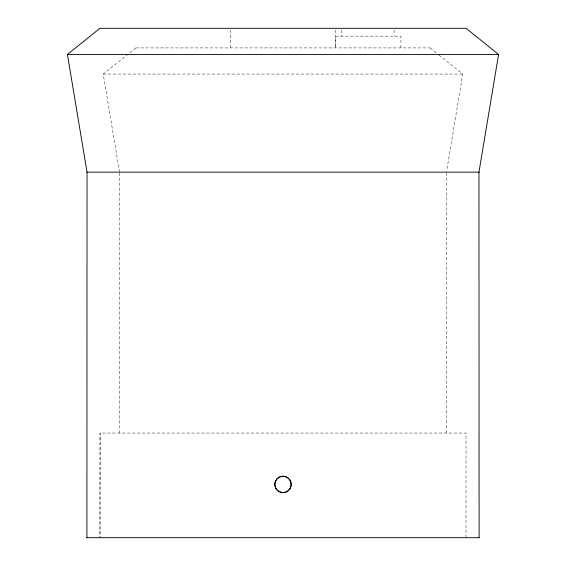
<?xml version="1.0" encoding="UTF-8"?>
<svg xmlns="http://www.w3.org/2000/svg" width="566" height="566" viewBox="0 0 566 566"><rect width="100%" height="100%" fill="white"/><g stroke="black" fill="none" stroke-linecap="round" stroke-linejoin="round"><path stroke-width="0.42" stroke-dasharray="2.83 2.12" d="M446.305 433.047L446.468 173.033M466.023 537.7L466.051 433.047L99.913 433.047L99.977 537.7L100.239 433.047M438.926 55.001L462.769 74.068L446.609 171.307M119.532 172.149L103.231 74.068L127.074 55.001M129.798 52.822L135.925 47.919M135.875 47.919L430.125 47.919M103.182 74.068L462.818 74.068M430.075 47.919L436.202 52.822M119.532 173.033L119.695 433.047M400.94 47.919L400.94 36.16L335.553 36.16L335.553 47.919M394.077 30.048L394.077 36.16M341.765 30.048L341.765 36.16M335.313 30.005L335.313 47.919M230.687 30.005L230.687 47.919"/><path stroke-width="0.85" d="M86.902 537.7L87.037 172.149L67.418 54.456L99.913 28.3L466.087 28.3L498.582 54.456L478.963 172.149L479.098 537.7M67.22 54.456L498.78 54.456M86.839 172.149L479.161 172.149M86.839 537.7L479.161 537.7M278.741 491.387A8.172 8.165 0 0 0 291.172 484.616A8.172 8.165 0 0 0 279.088 477.251A8.172 8.165 0 0 0 278.741 491.387M289.863 488.847A8.172 8.165 -90 0 0 283.403 476.254A8.172 8.165 -90 0 0 275.734 488.154A8.172 8.165 -90 0 0 289.863 488.847"/></g></svg>
